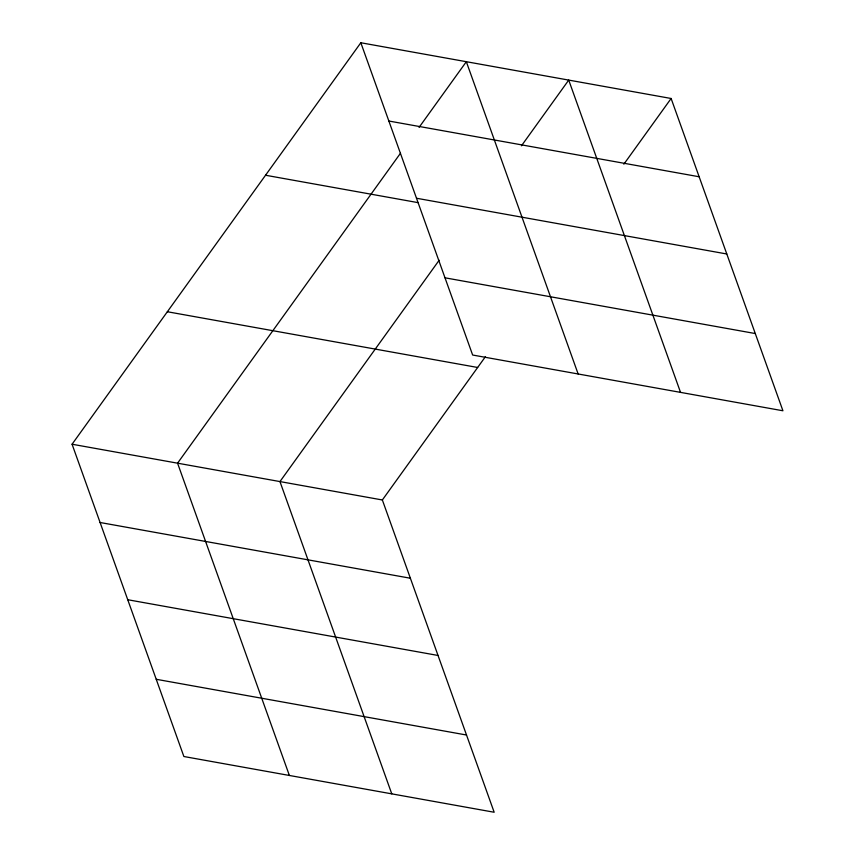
<?xml version="1.0" encoding="UTF-8"?>
<svg xmlns="http://www.w3.org/2000/svg" width="855" height="855" viewBox="0 0 855 855"><rect width="100%" height="100%" fill="white"/><g stroke="black" fill="none" stroke-linecap="round" stroke-linejoin="round"><path stroke-width="1.28" d="M485.448 356.642L382.356 499.972L494.169 812.25L183.878 756.515L72.066 444.226L360.831 42.75L671.122 98.485L782.934 410.774L472.644 355.028L360.831 42.75M400.471 153.259L177.562 463.175L289.375 775.464M419.068 127.406L466.328 61.699L578.14 373.988M439.149 260.251L279.959 481.579L391.772 793.857M521.465 145.799L568.725 80.092L680.537 392.381M623.861 164.192L671.122 98.485M388.854 121.025L699.144 176.761M416.503 198.242L726.793 253.988M265.542 175.243L418.298 202.678M444.995 277.811L755.286 333.546M167.356 311.744L477.646 367.479M72.066 444.226L382.356 499.972M100.088 522.501L410.389 578.236M127.737 599.729L438.038 655.464M156.23 679.287L466.52 735.022"/></g></svg>
